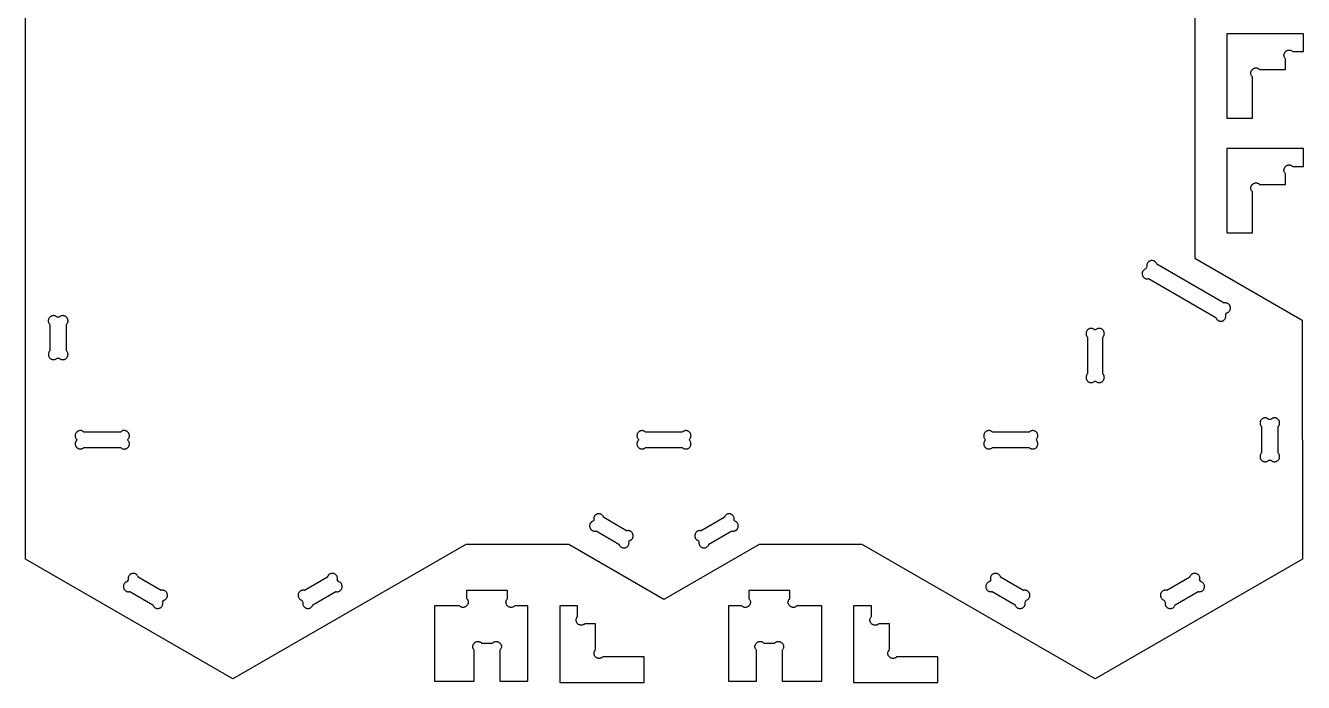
# Model space of a CAD drawing. Extents: x 105 to 1294, y 104 to 1295.
# Drawn here: x 105.1 to 355.1, y 103.7 to 232.3 of the extents above; entities that cross this region are included whole.
import ezdxf

# ---------------------------------------------------------------- set-up
doc = ezdxf.new("R2010")
doc.units = 0
doc.layers.add('LAYER_1', color=62, linetype='CONTINUOUS')

msp = doc.modelspace()

# ---------------------------------------------------------------- linework, layer by layer
at = {"layer": 'LAYER_1'}
for points in [[(354.91, 411.76), (333.88, 399.61), (333.88, 186.79), (354.91, 174.64), (354.93, 127.83), (314.37, 104.41), (268.82, 130.7), (248.64, 130.7), (230.02, 119.95), (211.41, 130.7), (191.23, 130.7), (145.68, 104.41), (105.13, 127.83), (105.13, 458.57), (145.68, 481.98), (191.23, 455.7), (211.41, 455.7), (230.02, 466.45), (248.64, 455.7), (268.82, 455.7), (314.37, 481.98), (354.93, 458.57)], [(353.04, 227.22), (355.13, 227.22), (355.13, 230.72), (340.13, 230.72), (340.13, 214.22), (345.13, 214.22), (345.13, 222.3), (345.05, 222.39), (344.98, 222.48), (344.92, 222.58), (344.88, 222.67), (344.85, 222.77), (344.83, 222.86), (344.82, 222.96), (344.82, 223.05), (344.83, 223.15), (344.85, 223.24), (344.87, 223.33), (344.91, 223.41), (344.95, 223.5), (345.01, 223.57), (345.06, 223.65), (345.13, 223.72), (345.2, 223.78), (345.27, 223.84), (345.35, 223.89), (345.43, 223.93), (345.52, 223.97), (345.6, 224), (345.7, 224.02), (345.79, 224.03), (345.88, 224.03), (345.98, 224.02), (346.07, 224), (346.17, 223.97), (346.26, 223.92), (346.36, 223.87), (346.45, 223.8), (346.54, 223.72), (351.63, 223.72), (351.63, 225.8), (351.55, 225.89), (351.48, 225.98), (351.42, 226.08), (351.38, 226.17), (351.35, 226.27), (351.33, 226.36), (351.32, 226.46), (351.32, 226.55), (351.33, 226.65), (351.35, 226.74), (351.38, 226.83), (351.41, 226.91), (351.46, 227), (351.51, 227.07), (351.56, 227.15), (351.63, 227.22), (351.7, 227.28), (351.77, 227.34), (351.85, 227.39), (351.93, 227.43), (352.02, 227.47), (352.11, 227.5), (352.2, 227.52), (352.29, 227.53), (352.39, 227.53), (352.48, 227.52), (352.58, 227.5), (352.67, 227.47), (352.77, 227.42), (352.86, 227.37), (352.95, 227.3)], [(353.04, 204.72), (355.13, 204.72), (355.13, 208.22), (340.13, 208.22), (340.13, 191.72), (345.13, 191.72), (345.13, 199.8), (345.05, 199.89), (344.98, 199.98), (344.92, 200.08), (344.88, 200.17), (344.85, 200.27), (344.83, 200.36), (344.82, 200.46), (344.82, 200.55), (344.83, 200.65), (344.85, 200.74), (344.87, 200.83), (344.91, 200.91), (344.95, 201), (345.01, 201.07), (345.06, 201.15), (345.13, 201.22), (345.2, 201.28), (345.27, 201.34), (345.35, 201.39), (345.43, 201.43), (345.52, 201.47), (345.6, 201.5), (345.7, 201.52), (345.79, 201.53), (345.88, 201.53), (345.98, 201.52), (346.07, 201.5), (346.17, 201.47), (346.26, 201.42), (346.36, 201.37), (346.45, 201.3), (346.54, 201.22), (351.63, 201.22), (351.63, 203.3), (351.55, 203.39), (351.48, 203.48), (351.42, 203.58), (351.38, 203.67), (351.35, 203.77), (351.33, 203.86), (351.32, 203.96), (351.32, 204.05), (351.33, 204.15), (351.35, 204.24), (351.38, 204.33), (351.41, 204.41), (351.46, 204.5), (351.51, 204.57), (351.56, 204.65), (351.63, 204.72), (351.7, 204.78), (351.77, 204.84), (351.85, 204.89), (351.93, 204.93), (352.02, 204.97), (352.11, 205), (352.2, 205.02), (352.29, 205.03), (352.39, 205.03), (352.48, 205.02), (352.58, 205), (352.67, 204.97), (352.77, 204.92), (352.86, 204.87), (352.95, 204.8)], [(339.9, 175.7), (340.11, 176.06), (340.21, 176.09), (340.3, 176.13), (340.39, 176.18), (340.47, 176.24), (340.54, 176.3), (340.61, 176.37), (340.67, 176.44), (340.72, 176.52), (340.76, 176.61), (340.8, 176.7), (340.83, 176.79), (340.84, 176.89), (340.85, 176.98), (340.85, 177.08), (340.84, 177.18), (340.82, 177.28), (340.79, 177.38), (340.75, 177.47), (340.7, 177.56), (340.64, 177.64), (340.58, 177.71), (340.51, 177.78), (340.43, 177.84), (340.35, 177.89), (340.27, 177.93), (340.18, 177.97), (340.09, 178), (339.99, 178.02), (339.89, 178.02), (339.79, 178.02), (339.69, 178.01), (339.59, 177.99), (326.46, 185.58), (326.42, 185.67), (326.38, 185.76), (326.34, 185.85), (326.28, 185.93), (326.22, 186), (326.15, 186.07), (326.07, 186.13), (325.99, 186.18), (325.9, 186.23), (325.82, 186.26), (325.72, 186.29), (325.63, 186.31), (325.53, 186.32), (325.43, 186.32), (325.33, 186.3), (325.23, 186.28), (325.13, 186.25), (325.04, 186.21), (324.96, 186.16), (324.88, 186.11), (324.8, 186.04), (324.74, 185.97), (324.68, 185.9), (324.62, 185.82), (324.58, 185.73), (324.54, 185.64), (324.52, 185.55), (324.5, 185.45), (324.49, 185.36), (324.49, 185.26), (324.5, 185.16), (324.52, 185.06), (324.32, 184.7), (324.22, 184.67), (324.13, 184.63), (324.04, 184.58), (323.96, 184.52), (323.89, 184.46), (323.82, 184.39), (323.76, 184.31), (323.71, 184.23), (323.66, 184.15), (323.63, 184.06), (323.6, 183.96), (323.58, 183.87), (323.58, 183.77), (323.58, 183.67), (323.59, 183.57), (323.61, 183.47), (323.64, 183.37), (323.68, 183.28), (323.73, 183.2), (323.79, 183.12), (323.85, 183.04), (323.92, 182.98), (323.99, 182.92), (324.07, 182.87), (324.16, 182.82), (324.25, 182.79), (324.34, 182.76), (324.44, 182.74), (324.53, 182.73), (324.63, 182.73), (324.73, 182.74), (324.83, 182.77), (337.97, 175.18), (337.97, 175.18), (338, 175.08), (338.04, 174.99), (338.09, 174.9), (338.15, 174.82), (338.21, 174.75), (338.28, 174.68), (338.36, 174.62), (338.44, 174.57), (338.52, 174.53), (338.61, 174.49), (338.71, 174.47), (338.8, 174.45), (338.9, 174.44), (339, 174.44), (339.1, 174.45), (339.2, 174.47), (339.29, 174.5), (339.39, 174.54), (339.47, 174.59), (339.55, 174.65), (339.63, 174.71), (339.69, 174.78), (339.75, 174.86), (339.8, 174.94), (339.85, 175.02), (339.88, 175.11), (339.91, 175.21), (339.93, 175.3), (339.94, 175.4), (339.94, 175.5), (339.93, 175.6)], [(111.3, 167.22), (111.71, 167.22), (111.8, 167.14), (111.9, 167.07), (111.99, 167.02), (112.08, 166.97), (112.18, 166.94), (112.28, 166.92), (112.37, 166.91), (112.47, 166.91), (112.56, 166.92), (112.65, 166.94), (112.74, 166.97), (112.82, 167.01), (112.91, 167.05), (112.99, 167.1), (113.06, 167.16), (113.13, 167.22), (113.19, 167.29), (113.25, 167.37), (113.3, 167.44), (113.34, 167.53), (113.38, 167.61), (113.41, 167.7), (113.43, 167.79), (113.44, 167.89), (113.44, 167.98), (113.43, 168.08), (113.41, 168.17), (113.38, 168.27), (113.33, 168.36), (113.28, 168.46), (113.21, 168.55), (113.13, 168.64), (113.13, 173.81), (113.21, 173.9), (113.28, 173.99), (113.33, 174.08), (113.38, 174.18), (113.41, 174.27), (113.43, 174.37), (113.44, 174.47), (113.44, 174.56), (113.43, 174.65), (113.41, 174.74), (113.38, 174.83), (113.34, 174.92), (113.3, 175), (113.25, 175.08), (113.19, 175.15), (113.13, 175.22), (113.06, 175.29), (112.99, 175.34), (112.91, 175.39), (112.82, 175.44), (112.74, 175.47), (112.65, 175.5), (112.56, 175.52), (112.47, 175.53), (112.37, 175.53), (112.28, 175.52), (112.18, 175.5), (112.08, 175.47), (111.99, 175.43), (111.9, 175.37), (111.8, 175.3), (111.71, 175.22), (111.3, 175.22), (111.21, 175.3), (111.12, 175.37), (111.02, 175.43), (110.93, 175.47), (110.83, 175.5), (110.74, 175.52), (110.64, 175.53), (110.55, 175.53), (110.45, 175.52), (110.36, 175.5), (110.27, 175.47), (110.19, 175.44), (110.1, 175.39), (110.03, 175.34), (109.95, 175.29), (109.88, 175.22), (109.82, 175.15), (109.76, 175.08), (109.71, 175), (109.67, 174.92), (109.63, 174.83), (109.6, 174.74), (109.58, 174.65), (109.57, 174.56), (109.57, 174.47), (109.58, 174.37), (109.6, 174.27), (109.63, 174.18), (109.68, 174.08), (109.73, 173.99), (109.8, 173.9), (109.88, 173.81), (109.88, 168.64), (109.81, 168.56), (109.76, 168.48), (109.7, 168.4), (109.66, 168.31), (109.63, 168.21), (109.61, 168.12), (109.59, 168.03), (109.59, 167.93), (109.59, 167.83), (109.61, 167.74), (109.63, 167.65), (109.66, 167.55), (109.7, 167.46), (109.76, 167.38), (109.81, 167.3), (109.88, 167.22), (109.96, 167.15), (110.04, 167.09), (110.13, 167.04), (110.21, 167), (110.31, 166.97), (110.4, 166.95), (110.49, 166.93), (110.59, 166.93), (110.69, 166.93), (110.78, 166.95), (110.88, 166.97), (110.97, 167), (111.06, 167.04), (111.14, 167.09), (111.22, 167.15)], [(314.29, 162.72), (314.47, 162.72), (314.54, 162.66), (314.63, 162.6), (314.71, 162.55), (314.8, 162.51), (314.89, 162.47), (314.98, 162.45), (315.08, 162.44), (315.18, 162.43), (315.27, 162.44), (315.37, 162.45), (315.46, 162.47), (315.55, 162.51), (315.64, 162.55), (315.73, 162.6), (315.81, 162.66), (315.88, 162.72), (315.95, 162.8), (316.01, 162.88), (316.06, 162.97), (316.1, 163.06), (316.13, 163.15), (316.16, 163.24), (316.17, 163.34), (316.18, 163.43), (316.17, 163.53), (316.16, 163.62), (316.13, 163.72), (316.1, 163.81), (316.06, 163.9), (316.01, 163.98), (315.95, 164.06), (315.88, 164.14), (315.88, 171.31), (315.95, 171.39), (316.01, 171.47), (316.06, 171.55), (316.1, 171.64), (316.13, 171.73), (316.16, 171.83), (316.17, 171.92), (316.18, 172.02), (316.17, 172.11), (316.16, 172.21), (316.13, 172.3), (316.1, 172.39), (316.06, 172.48), (316.01, 172.57), (315.95, 172.65), (315.88, 172.72), (315.81, 172.79), (315.73, 172.85), (315.64, 172.9), (315.55, 172.94), (315.46, 172.98), (315.37, 173), (315.27, 173.01), (315.18, 173.02), (315.08, 173.01), (314.98, 173), (314.89, 172.98), (314.8, 172.94), (314.71, 172.9), (314.63, 172.85), (314.54, 172.79), (314.47, 172.72), (314.29, 172.72), (314.22, 172.79), (314.14, 172.85), (314.05, 172.9), (313.96, 172.94), (313.87, 172.98), (313.78, 173), (313.68, 173.01), (313.59, 173.02), (313.49, 173.01), (313.4, 173), (313.3, 172.98), (313.21, 172.94), (313.12, 172.9), (313.04, 172.85), (312.96, 172.79), (312.88, 172.72), (312.81, 172.65), (312.75, 172.57), (312.7, 172.48), (312.66, 172.39), (312.63, 172.3), (312.61, 172.21), (312.59, 172.11), (312.59, 172.02), (312.59, 171.92), (312.61, 171.83), (312.63, 171.73), (312.66, 171.64), (312.7, 171.55), (312.75, 171.47), (312.81, 171.39), (312.88, 171.31), (312.88, 164.14), (312.81, 164.06), (312.75, 163.98), (312.7, 163.9), (312.66, 163.81), (312.63, 163.72), (312.61, 163.62), (312.59, 163.53), (312.59, 163.43), (312.59, 163.34), (312.61, 163.24), (312.63, 163.15), (312.66, 163.06), (312.7, 162.97), (312.75, 162.88), (312.81, 162.8), (312.88, 162.72), (312.96, 162.66), (313.04, 162.6), (313.12, 162.55), (313.21, 162.51), (313.3, 162.47), (313.4, 162.45), (313.49, 162.44), (313.59, 162.43), (313.68, 162.44), (313.78, 162.45), (313.87, 162.47), (313.96, 162.51), (314.05, 162.55), (314.14, 162.6), (314.22, 162.66)], [(348.34, 147.22), (348.76, 147.22), (348.83, 147.15), (348.92, 147.09), (349, 147.04), (349.09, 147), (349.18, 146.97), (349.27, 146.95), (349.37, 146.93), (349.46, 146.93), (349.56, 146.93), (349.66, 146.95), (349.75, 146.97), (349.84, 147), (349.93, 147.04), (350.01, 147.09), (350.1, 147.15), (350.17, 147.22), (350.24, 147.3), (350.3, 147.38), (350.35, 147.46), (350.39, 147.55), (350.42, 147.65), (350.45, 147.74), (350.46, 147.83), (350.47, 147.93), (350.46, 148.03), (350.45, 148.12), (350.42, 148.21), (350.39, 148.31), (350.35, 148.39), (350.3, 148.48), (350.24, 148.56), (350.17, 148.64), (350.17, 153.81), (350.24, 153.88), (350.3, 153.97), (350.35, 154.05), (350.39, 154.14), (350.42, 154.23), (350.45, 154.32), (350.46, 154.42), (350.47, 154.52), (350.46, 154.61), (350.45, 154.71), (350.42, 154.8), (350.39, 154.89), (350.35, 154.98), (350.3, 155.07), (350.24, 155.15), (350.17, 155.22), (350.1, 155.29), (350.01, 155.35), (349.93, 155.4), (349.84, 155.44), (349.75, 155.47), (349.66, 155.5), (349.56, 155.51), (349.46, 155.52), (349.37, 155.51), (349.27, 155.5), (349.18, 155.47), (349.09, 155.44), (349, 155.4), (348.92, 155.35), (348.83, 155.29), (348.76, 155.22), (348.34, 155.22), (348.26, 155.29), (348.18, 155.35), (348.1, 155.4), (348.01, 155.44), (347.92, 155.47), (347.82, 155.5), (347.73, 155.51), (347.63, 155.52), (347.54, 155.51), (347.44, 155.5), (347.35, 155.47), (347.26, 155.44), (347.17, 155.4), (347.08, 155.35), (347, 155.29), (346.93, 155.22), (346.86, 155.15), (346.8, 155.07), (346.75, 154.98), (346.71, 154.89), (346.67, 154.8), (346.65, 154.71), (346.64, 154.61), (346.63, 154.52), (346.64, 154.42), (346.65, 154.32), (346.67, 154.23), (346.71, 154.14), (346.75, 154.05), (346.8, 153.97), (346.86, 153.88), (346.93, 153.81), (346.93, 148.64), (346.86, 148.56), (346.8, 148.48), (346.75, 148.39), (346.71, 148.31), (346.67, 148.21), (346.65, 148.12), (346.64, 148.03), (346.63, 147.93), (346.64, 147.83), (346.65, 147.74), (346.67, 147.65), (346.71, 147.55), (346.75, 147.46), (346.8, 147.38), (346.86, 147.3), (346.93, 147.22), (347, 147.15), (347.08, 147.09), (347.17, 147.04), (347.26, 147), (347.35, 146.97), (347.44, 146.95), (347.54, 146.93), (347.63, 146.93), (347.73, 146.93), (347.82, 146.95), (347.92, 146.97), (348.01, 147), (348.1, 147.04), (348.18, 147.09), (348.26, 147.15)], [(116.54, 149.72), (123.71, 149.72), (123.8, 149.64), (123.89, 149.58), (123.99, 149.52), (124.08, 149.48), (124.18, 149.44), (124.27, 149.42), (124.37, 149.42), (124.46, 149.42), (124.56, 149.43), (124.65, 149.45), (124.74, 149.47), (124.82, 149.51), (124.91, 149.55), (124.98, 149.6), (125.06, 149.66), (125.13, 149.73), (125.19, 149.79), (125.25, 149.87), (125.3, 149.95), (125.34, 150.03), (125.38, 150.11), (125.41, 150.2), (125.43, 150.29), (125.44, 150.39), (125.44, 150.48), (125.43, 150.58), (125.41, 150.67), (125.38, 150.77), (125.33, 150.86), (125.28, 150.96), (125.21, 151.05), (125.13, 151.14), (125.13, 151.31), (125.21, 151.4), (125.28, 151.49), (125.33, 151.59), (125.38, 151.68), (125.41, 151.78), (125.43, 151.87), (125.44, 151.97), (125.44, 152.06), (125.43, 152.16), (125.41, 152.25), (125.38, 152.34), (125.34, 152.42), (125.3, 152.5), (125.25, 152.58), (125.19, 152.66), (125.13, 152.73), (125.06, 152.79), (124.98, 152.85), (124.91, 152.9), (124.82, 152.94), (124.74, 152.98), (124.65, 153), (124.56, 153.02), (124.46, 153.03), (124.37, 153.03), (124.27, 153.03), (124.18, 153.01), (124.08, 152.97), (123.99, 152.93), (123.89, 152.87), (123.8, 152.81), (123.71, 152.72), (116.54, 152.72), (116.45, 152.81), (116.36, 152.87), (116.26, 152.93), (116.17, 152.97), (116.07, 153.01), (115.98, 153.03), (115.88, 153.03), (115.79, 153.03), (115.7, 153.02), (115.6, 153), (115.52, 152.98), (115.43, 152.94), (115.35, 152.9), (115.27, 152.85), (115.19, 152.79), (115.13, 152.73), (115.06, 152.66), (115, 152.58), (114.95, 152.5), (114.91, 152.42), (114.87, 152.34), (114.85, 152.25), (114.83, 152.16), (114.82, 152.06), (114.82, 151.97), (114.83, 151.87), (114.85, 151.78), (114.88, 151.68), (114.92, 151.59), (114.98, 151.49), (115.04, 151.4), (115.13, 151.31), (115.13, 151.14), (115.06, 151.06), (115, 150.98), (114.95, 150.9), (114.91, 150.81), (114.87, 150.72), (114.85, 150.62), (114.84, 150.53), (114.83, 150.43), (114.84, 150.34), (114.85, 150.24), (114.87, 150.15), (114.91, 150.06), (114.95, 149.97), (115, 149.88), (115.06, 149.8), (115.13, 149.72), (115.2, 149.66), (115.28, 149.6), (115.37, 149.55), (115.46, 149.51), (115.55, 149.47), (115.64, 149.45), (115.74, 149.44), (115.83, 149.43), (115.93, 149.44), (116.02, 149.45), (116.12, 149.47), (116.21, 149.51), (116.3, 149.55), (116.38, 149.6), (116.46, 149.66)], [(226.44, 149.72), (233.61, 149.72), (233.68, 149.66), (233.77, 149.6), (233.85, 149.55), (233.94, 149.51), (234.03, 149.47), (234.12, 149.45), (234.22, 149.44), (234.32, 149.43), (234.41, 149.44), (234.51, 149.45), (234.6, 149.47), (234.69, 149.51), (234.78, 149.55), (234.87, 149.6), (234.95, 149.66), (235.02, 149.72), (235.09, 149.8), (235.15, 149.88), (235.2, 149.97), (235.24, 150.06), (235.27, 150.15), (235.3, 150.24), (235.31, 150.34), (235.32, 150.43), (235.31, 150.53), (235.3, 150.62), (235.27, 150.72), (235.24, 150.81), (235.2, 150.9), (235.15, 150.98), (235.09, 151.06), (235.02, 151.14), (235.02, 151.31), (235.09, 151.39), (235.15, 151.47), (235.2, 151.55), (235.24, 151.64), (235.27, 151.73), (235.3, 151.83), (235.31, 151.92), (235.32, 152.02), (235.31, 152.11), (235.3, 152.21), (235.27, 152.3), (235.24, 152.39), (235.2, 152.48), (235.15, 152.57), (235.09, 152.65), (235.02, 152.72), (234.95, 152.79), (234.87, 152.85), (234.78, 152.9), (234.69, 152.94), (234.6, 152.98), (234.51, 153), (234.41, 153.01), (234.32, 153.02), (234.22, 153.01), (234.12, 153), (234.03, 152.98), (233.94, 152.94), (233.85, 152.9), (233.77, 152.85), (233.68, 152.79), (233.61, 152.72), (226.44, 152.72), (226.36, 152.79), (226.28, 152.85), (226.19, 152.9), (226.11, 152.94), (226.01, 152.98), (225.92, 153), (225.83, 153.01), (225.73, 153.02), (225.63, 153.01), (225.54, 153), (225.44, 152.98), (225.35, 152.94), (225.26, 152.9), (225.18, 152.85), (225.1, 152.79), (225.02, 152.72), (224.95, 152.65), (224.89, 152.57), (224.84, 152.48), (224.8, 152.39), (224.77, 152.3), (224.75, 152.21), (224.73, 152.11), (224.73, 152.02), (224.73, 151.92), (224.75, 151.83), (224.77, 151.73), (224.8, 151.64), (224.84, 151.55), (224.89, 151.47), (224.95, 151.39), (225.02, 151.31), (225.02, 151.14), (224.95, 151.06), (224.89, 150.98), (224.84, 150.9), (224.8, 150.81), (224.77, 150.72), (224.75, 150.62), (224.73, 150.53), (224.73, 150.43), (224.73, 150.34), (224.75, 150.24), (224.77, 150.15), (224.8, 150.06), (224.84, 149.97), (224.89, 149.88), (224.95, 149.8), (225.02, 149.72), (225.1, 149.66), (225.18, 149.6), (225.26, 149.55), (225.35, 149.51), (225.44, 149.47), (225.54, 149.45), (225.63, 149.44), (225.73, 149.43), (225.83, 149.44), (225.92, 149.45), (226.01, 149.47), (226.11, 149.51), (226.19, 149.55), (226.28, 149.6), (226.36, 149.66)], [(294.3, 149.72), (301.47, 149.72), (301.54, 149.66), (301.63, 149.6), (301.71, 149.55), (301.8, 149.51), (301.89, 149.47), (301.98, 149.45), (302.08, 149.44), (302.18, 149.43), (302.27, 149.44), (302.37, 149.45), (302.46, 149.47), (302.55, 149.51), (302.64, 149.55), (302.73, 149.6), (302.81, 149.66), (302.88, 149.72), (302.95, 149.8), (303.01, 149.88), (303.06, 149.97), (303.1, 150.06), (303.13, 150.15), (303.16, 150.24), (303.17, 150.34), (303.18, 150.43), (303.17, 150.53), (303.16, 150.62), (303.13, 150.72), (303.1, 150.81), (303.06, 150.9), (303.01, 150.98), (302.95, 151.06), (302.88, 151.14), (302.88, 151.31), (302.95, 151.39), (303.01, 151.47), (303.06, 151.55), (303.1, 151.64), (303.13, 151.73), (303.16, 151.83), (303.17, 151.92), (303.18, 152.02), (303.17, 152.11), (303.16, 152.21), (303.13, 152.3), (303.1, 152.39), (303.06, 152.48), (303.01, 152.57), (302.95, 152.65), (302.88, 152.72), (302.81, 152.79), (302.73, 152.85), (302.64, 152.9), (302.55, 152.94), (302.46, 152.98), (302.37, 153), (302.27, 153.01), (302.18, 153.02), (302.08, 153.01), (301.98, 153), (301.89, 152.98), (301.8, 152.94), (301.71, 152.9), (301.63, 152.85), (301.54, 152.79), (301.47, 152.72), (294.3, 152.72), (294.21, 152.81), (294.11, 152.87), (294.02, 152.93), (293.93, 152.97), (293.83, 153.01), (293.73, 153.03), (293.64, 153.03), (293.54, 153.03), (293.45, 153.02), (293.36, 153), (293.27, 152.98), (293.19, 152.94), (293.1, 152.9), (293.02, 152.85), (292.95, 152.79), (292.88, 152.73), (292.82, 152.66), (292.76, 152.58), (292.71, 152.5), (292.67, 152.42), (292.63, 152.34), (292.6, 152.25), (292.58, 152.16), (292.57, 152.06), (292.57, 151.97), (292.58, 151.87), (292.6, 151.78), (292.63, 151.68), (292.68, 151.59), (292.73, 151.49), (292.8, 151.4), (292.88, 151.31), (292.88, 151.14), (292.81, 151.06), (292.75, 150.98), (292.7, 150.9), (292.66, 150.81), (292.63, 150.72), (292.61, 150.62), (292.59, 150.53), (292.59, 150.43), (292.59, 150.34), (292.61, 150.24), (292.63, 150.15), (292.66, 150.06), (292.7, 149.97), (292.75, 149.88), (292.81, 149.8), (292.88, 149.72), (292.96, 149.66), (293.04, 149.6), (293.12, 149.55), (293.21, 149.51), (293.3, 149.47), (293.4, 149.45), (293.49, 149.44), (293.59, 149.43), (293.68, 149.44), (293.78, 149.45), (293.87, 149.47), (293.96, 149.51), (294.05, 149.55), (294.14, 149.6), (294.22, 149.66)], [(216.74, 133.39), (221.22, 130.81), (221.25, 130.71), (221.29, 130.62), (221.34, 130.53), (221.4, 130.45), (221.46, 130.38), (221.53, 130.31), (221.61, 130.25), (221.69, 130.2), (221.77, 130.15), (221.86, 130.12), (221.95, 130.09), (222.05, 130.07), (222.15, 130.06), (222.25, 130.07), (222.35, 130.08), (222.45, 130.1), (222.54, 130.13), (222.64, 130.17), (222.72, 130.22), (222.8, 130.27), (222.88, 130.34), (222.94, 130.41), (223, 130.48), (223.05, 130.56), (223.1, 130.65), (223.13, 130.74), (223.16, 130.83), (223.18, 130.93), (223.19, 131.02), (223.19, 131.12), (223.17, 131.22), (223.15, 131.32), (223.24, 131.47), (223.35, 131.51), (223.46, 131.55), (223.55, 131.61), (223.64, 131.67), (223.71, 131.73), (223.78, 131.81), (223.84, 131.89), (223.88, 131.97), (223.92, 132.05), (223.95, 132.14), (223.97, 132.23), (223.98, 132.33), (223.98, 132.42), (223.98, 132.51), (223.97, 132.6), (223.95, 132.7), (223.92, 132.79), (223.88, 132.87), (223.84, 132.96), (223.79, 133.03), (223.73, 133.11), (223.67, 133.18), (223.6, 133.24), (223.53, 133.3), (223.44, 133.34), (223.36, 133.38), (223.26, 133.41), (223.17, 133.43), (223.06, 133.44), (222.95, 133.44), (222.84, 133.43), (222.72, 133.4), (218.24, 135.99), (218.21, 136.09), (218.17, 136.18), (218.12, 136.26), (218.07, 136.34), (218, 136.42), (217.93, 136.48), (217.86, 136.54), (217.78, 136.6), (217.69, 136.64), (217.6, 136.68), (217.51, 136.7), (217.41, 136.72), (217.32, 136.73), (217.22, 136.73), (217.12, 136.72), (217.02, 136.7), (216.92, 136.66), (216.83, 136.62), (216.74, 136.58), (216.66, 136.52), (216.59, 136.46), (216.52, 136.39), (216.46, 136.31), (216.41, 136.23), (216.37, 136.14), (216.33, 136.06), (216.3, 135.96), (216.29, 135.87), (216.28, 135.77), (216.28, 135.67), (216.29, 135.57), (216.31, 135.47), (216.22, 135.32), (216.11, 135.29), (216, 135.24), (215.91, 135.19), (215.82, 135.13), (215.75, 135.06), (215.68, 134.99), (215.63, 134.91), (215.58, 134.83), (215.54, 134.74), (215.51, 134.65), (215.49, 134.56), (215.48, 134.47), (215.48, 134.38), (215.48, 134.28), (215.5, 134.19), (215.52, 134.1), (215.55, 134.01), (215.58, 133.92), (215.62, 133.84), (215.67, 133.76), (215.73, 133.68), (215.79, 133.62), (215.86, 133.55), (215.94, 133.5), (216.02, 133.45), (216.11, 133.41), (216.2, 133.38), (216.3, 133.36), (216.4, 133.35), (216.51, 133.35), (216.62, 133.36)], [(236.89, 131.32), (236.87, 131.22), (236.86, 131.12), (236.86, 131.02), (236.87, 130.93), (236.89, 130.83), (236.91, 130.74), (236.95, 130.65), (236.99, 130.56), (237.05, 130.48), (237.11, 130.41), (237.17, 130.34), (237.25, 130.27), (237.33, 130.22), (237.41, 130.17), (237.5, 130.13), (237.6, 130.1), (237.7, 130.08), (237.8, 130.07), (237.9, 130.06), (238, 130.07), (238.09, 130.09), (238.19, 130.12), (238.28, 130.15), (238.36, 130.2), (238.44, 130.25), (238.52, 130.31), (238.59, 130.38), (238.65, 130.45), (238.71, 130.53), (238.75, 130.62), (238.79, 130.71), (238.83, 130.81), (243.31, 133.39), (243.42, 133.36), (243.54, 133.35), (243.65, 133.35), (243.75, 133.36), (243.85, 133.38), (243.94, 133.41), (244.03, 133.45), (244.11, 133.5), (244.19, 133.55), (244.26, 133.62), (244.32, 133.68), (244.37, 133.76), (244.42, 133.84), (244.47, 133.92), (244.5, 134.01), (244.53, 134.1), (244.55, 134.19), (244.56, 134.28), (244.57, 134.38), (244.56, 134.47), (244.55, 134.56), (244.53, 134.65), (244.5, 134.74), (244.47, 134.83), (244.42, 134.91), (244.36, 134.99), (244.3, 135.06), (244.22, 135.13), (244.14, 135.19), (244.04, 135.24), (243.94, 135.29), (243.82, 135.32), (243.74, 135.47), (243.76, 135.57), (243.77, 135.67), (243.77, 135.77), (243.76, 135.87), (243.74, 135.96), (243.72, 136.06), (243.68, 136.14), (243.64, 136.23), (243.59, 136.31), (243.53, 136.39), (243.46, 136.46), (243.39, 136.52), (243.31, 136.58), (243.22, 136.62), (243.13, 136.66), (243.03, 136.7), (242.93, 136.72), (242.83, 136.73), (242.73, 136.73), (242.63, 136.72), (242.54, 136.7), (242.45, 136.68), (242.36, 136.64), (242.27, 136.6), (242.19, 136.54), (242.12, 136.48), (242.05, 136.42), (241.98, 136.34), (241.93, 136.26), (241.88, 136.18), (241.84, 136.09), (241.81, 135.99), (237.33, 133.4), (237.21, 133.43), (237.09, 133.44), (236.99, 133.44), (236.88, 133.43), (236.78, 133.41), (236.69, 133.38), (236.6, 133.34), (236.52, 133.3), (236.45, 133.24), (236.38, 133.18), (236.31, 133.11), (236.26, 133.03), (236.21, 132.96), (236.17, 132.87), (236.13, 132.79), (236.1, 132.7), (236.08, 132.6), (236.07, 132.51), (236.06, 132.42), (236.07, 132.33), (236.08, 132.23), (236.1, 132.14), (236.13, 132.05), (236.17, 131.97), (236.21, 131.89), (236.27, 131.81), (236.33, 131.73), (236.41, 131.67), (236.49, 131.61), (236.59, 131.55), (236.69, 131.51), (236.81, 131.47)], [(125.54, 121.52), (130.02, 118.94), (130.05, 118.84), (130.09, 118.75), (130.14, 118.66), (130.19, 118.58), (130.26, 118.51), (130.33, 118.44), (130.4, 118.38), (130.48, 118.33), (130.57, 118.28), (130.66, 118.25), (130.75, 118.22), (130.84, 118.2), (130.94, 118.19), (131.04, 118.2), (131.14, 118.21), (131.24, 118.23), (131.34, 118.26), (131.43, 118.3), (131.52, 118.35), (131.6, 118.4), (131.67, 118.47), (131.74, 118.54), (131.8, 118.61), (131.85, 118.69), (131.89, 118.78), (131.93, 118.87), (131.95, 118.96), (131.97, 119.06), (131.98, 119.15), (131.98, 119.25), (131.97, 119.35), (131.95, 119.45), (132.16, 119.81), (132.25, 119.85), (132.35, 119.89), (132.43, 119.93), (132.51, 119.99), (132.59, 120.05), (132.65, 120.12), (132.71, 120.2), (132.76, 120.28), (132.81, 120.37), (132.84, 120.45), (132.87, 120.55), (132.89, 120.64), (132.9, 120.74), (132.9, 120.84), (132.88, 120.94), (132.86, 121.04), (132.83, 121.14), (132.79, 121.23), (132.74, 121.31), (132.69, 121.39), (132.62, 121.47), (132.55, 121.53), (132.48, 121.59), (132.4, 121.65), (132.31, 121.69), (132.22, 121.73), (132.13, 121.75), (132.03, 121.77), (131.94, 121.78), (131.84, 121.78), (131.74, 121.77), (131.64, 121.75), (127.16, 124.33), (127.13, 124.43), (127.09, 124.52), (127.04, 124.61), (126.98, 124.69), (126.92, 124.76), (126.85, 124.83), (126.77, 124.89), (126.69, 124.94), (126.61, 124.98), (126.52, 125.02), (126.43, 125.05), (126.33, 125.06), (126.23, 125.07), (126.13, 125.07), (126.03, 125.06), (125.93, 125.04), (125.84, 125.01), (125.74, 124.97), (125.66, 124.92), (125.58, 124.86), (125.51, 124.8), (125.44, 124.73), (125.38, 124.65), (125.33, 124.57), (125.28, 124.49), (125.25, 124.4), (125.22, 124.3), (125.2, 124.21), (125.19, 124.11), (125.2, 124.01), (125.21, 123.91), (125.23, 123.81), (125.02, 123.45), (124.91, 123.42), (124.8, 123.37), (124.71, 123.32), (124.62, 123.26), (124.55, 123.19), (124.48, 123.12), (124.42, 123.04), (124.38, 122.96), (124.34, 122.87), (124.31, 122.78), (124.29, 122.69), (124.28, 122.6), (124.28, 122.51), (124.28, 122.41), (124.29, 122.32), (124.32, 122.23), (124.34, 122.14), (124.38, 122.05), (124.42, 121.97), (124.47, 121.89), (124.53, 121.82), (124.59, 121.75), (124.66, 121.69), (124.73, 121.63), (124.82, 121.58), (124.9, 121.54), (125, 121.51), (125.09, 121.49), (125.2, 121.48), (125.31, 121.48), (125.42, 121.5)], [(159.4, 119.45), (159.38, 119.35), (159.36, 119.25), (159.36, 119.15), (159.37, 119.06), (159.39, 118.96), (159.42, 118.87), (159.45, 118.78), (159.5, 118.69), (159.55, 118.61), (159.61, 118.54), (159.67, 118.47), (159.75, 118.41), (159.83, 118.35), (159.91, 118.3), (160.01, 118.26), (160.1, 118.23), (160.2, 118.21), (160.3, 118.2), (160.4, 118.2), (160.5, 118.2), (160.6, 118.22), (160.69, 118.25), (160.78, 118.28), (160.86, 118.33), (160.94, 118.38), (161.02, 118.44), (161.09, 118.51), (161.15, 118.58), (161.21, 118.66), (161.26, 118.75), (161.3, 118.84), (161.33, 118.94), (165.81, 121.52), (165.92, 121.5), (166.04, 121.48), (166.15, 121.48), (166.25, 121.49), (166.35, 121.51), (166.44, 121.54), (166.53, 121.58), (166.61, 121.63), (166.69, 121.69), (166.75, 121.75), (166.82, 121.82), (166.87, 121.89), (166.92, 121.97), (166.97, 122.05), (167, 122.14), (167.03, 122.23), (167.05, 122.32), (167.06, 122.41), (167.07, 122.51), (167.06, 122.6), (167.05, 122.69), (167.03, 122.78), (167, 122.87), (166.97, 122.96), (166.92, 123.04), (166.86, 123.12), (166.8, 123.19), (166.72, 123.26), (166.64, 123.32), (166.54, 123.37), (166.44, 123.42), (166.32, 123.45), (166.12, 123.81), (166.14, 123.91), (166.15, 124.01), (166.15, 124.11), (166.14, 124.21), (166.12, 124.31), (166.1, 124.4), (166.06, 124.49), (166.02, 124.57), (165.97, 124.65), (165.91, 124.73), (165.84, 124.8), (165.77, 124.86), (165.69, 124.92), (165.6, 124.97), (165.51, 125.01), (165.41, 125.04), (165.31, 125.06), (165.21, 125.07), (165.11, 125.07), (165.01, 125.06), (164.92, 125.05), (164.83, 125.02), (164.74, 124.98), (164.65, 124.94), (164.57, 124.89), (164.49, 124.83), (164.42, 124.76), (164.36, 124.69), (164.31, 124.61), (164.26, 124.52), (164.22, 124.43), (164.18, 124.33), (159.71, 121.75), (159.61, 121.77), (159.51, 121.78), (159.41, 121.78), (159.31, 121.77), (159.21, 121.75), (159.12, 121.73), (159.03, 121.69), (158.95, 121.65), (158.87, 121.59), (158.79, 121.53), (158.72, 121.47), (158.66, 121.39), (158.6, 121.31), (158.55, 121.23), (158.51, 121.14), (158.48, 121.04), (158.46, 120.94), (158.45, 120.84), (158.45, 120.74), (158.46, 120.64), (158.47, 120.55), (158.5, 120.45), (158.54, 120.37), (158.58, 120.28), (158.63, 120.2), (158.69, 120.12), (158.76, 120.05), (158.83, 119.99), (158.91, 119.93), (159, 119.89), (159.09, 119.85), (159.19, 119.81)], [(294.25, 121.52), (298.73, 118.94), (298.76, 118.82), (298.81, 118.71), (298.86, 118.62), (298.92, 118.54), (298.99, 118.46), (299.06, 118.39), (299.14, 118.34), (299.22, 118.29), (299.31, 118.25), (299.4, 118.23), (299.49, 118.21), (299.58, 118.19), (299.67, 118.19), (299.77, 118.2), (299.86, 118.21), (299.95, 118.23), (300.04, 118.26), (300.13, 118.29), (300.21, 118.33), (300.29, 118.38), (300.36, 118.44), (300.43, 118.5), (300.5, 118.57), (300.55, 118.65), (300.6, 118.73), (300.64, 118.82), (300.67, 118.91), (300.69, 119.01), (300.7, 119.11), (300.7, 119.22), (300.68, 119.33), (300.66, 119.45), (300.87, 119.81), (300.96, 119.85), (301.06, 119.89), (301.14, 119.93), (301.22, 119.99), (301.3, 120.05), (301.36, 120.12), (301.42, 120.2), (301.47, 120.28), (301.52, 120.37), (301.55, 120.45), (301.58, 120.55), (301.6, 120.64), (301.61, 120.74), (301.61, 120.84), (301.6, 120.94), (301.57, 121.04), (301.54, 121.14), (301.5, 121.23), (301.45, 121.31), (301.4, 121.39), (301.33, 121.47), (301.26, 121.53), (301.19, 121.59), (301.11, 121.65), (301.02, 121.69), (300.93, 121.73), (300.84, 121.75), (300.75, 121.77), (300.65, 121.78), (300.55, 121.78), (300.45, 121.77), (300.35, 121.75), (295.87, 124.33), (295.83, 124.45), (295.79, 124.55), (295.73, 124.65), (295.67, 124.73), (295.61, 124.81), (295.53, 124.87), (295.46, 124.93), (295.37, 124.98), (295.29, 125.01), (295.2, 125.04), (295.11, 125.06), (295.02, 125.07), (294.92, 125.08), (294.83, 125.07), (294.74, 125.06), (294.65, 125.04), (294.56, 125.01), (294.47, 124.98), (294.39, 124.93), (294.31, 124.88), (294.23, 124.83), (294.16, 124.76), (294.1, 124.7), (294.05, 124.62), (294, 124.54), (293.96, 124.45), (293.93, 124.36), (293.91, 124.26), (293.9, 124.16), (293.9, 124.05), (293.91, 123.93), (293.94, 123.81), (293.73, 123.45), (293.63, 123.42), (293.54, 123.38), (293.45, 123.33), (293.37, 123.28), (293.3, 123.21), (293.23, 123.14), (293.17, 123.07), (293.12, 122.99), (293.08, 122.9), (293.04, 122.81), (293.02, 122.72), (293, 122.62), (292.99, 122.53), (292.99, 122.43), (293, 122.33), (293.02, 122.23), (293.05, 122.13), (293.09, 122.04), (293.14, 121.95), (293.2, 121.87), (293.26, 121.8), (293.33, 121.73), (293.41, 121.67), (293.49, 121.62), (293.57, 121.58), (293.66, 121.54), (293.76, 121.51), (293.85, 121.5), (293.95, 121.49), (294.05, 121.49), (294.15, 121.5)], [(328.1, 119.45), (328.08, 119.33), (328.07, 119.22), (328.06, 119.11), (328.07, 119.01), (328.09, 118.91), (328.12, 118.82), (328.16, 118.73), (328.21, 118.65), (328.27, 118.57), (328.33, 118.5), (328.4, 118.44), (328.47, 118.38), (328.55, 118.33), (328.64, 118.29), (328.72, 118.26), (328.81, 118.23), (328.9, 118.21), (329, 118.2), (329.09, 118.19), (329.18, 118.19), (329.27, 118.21), (329.37, 118.23), (329.45, 118.25), (329.54, 118.29), (329.62, 118.34), (329.7, 118.39), (329.77, 118.46), (329.84, 118.54), (329.9, 118.62), (329.95, 118.71), (330, 118.82), (330.04, 118.94), (334.52, 121.52), (334.62, 121.5), (334.72, 121.49), (334.81, 121.49), (334.91, 121.5), (335.01, 121.51), (335.1, 121.54), (335.19, 121.58), (335.27, 121.62), (335.35, 121.67), (335.43, 121.73), (335.5, 121.8), (335.56, 121.87), (335.62, 121.95), (335.67, 122.04), (335.71, 122.13), (335.74, 122.23), (335.76, 122.33), (335.77, 122.43), (335.77, 122.53), (335.76, 122.62), (335.75, 122.72), (335.72, 122.81), (335.68, 122.9), (335.64, 122.99), (335.59, 123.07), (335.53, 123.14), (335.46, 123.21), (335.39, 123.28), (335.31, 123.33), (335.22, 123.38), (335.13, 123.42), (335.03, 123.45), (334.82, 123.81), (334.85, 123.93), (334.86, 124.05), (334.86, 124.16), (334.85, 124.26), (334.83, 124.36), (334.8, 124.45), (334.76, 124.54), (334.72, 124.62), (334.66, 124.69), (334.6, 124.76), (334.53, 124.83), (334.46, 124.88), (334.38, 124.93), (334.29, 124.98), (334.21, 125.01), (334.12, 125.04), (334.03, 125.06), (333.93, 125.07), (333.84, 125.08), (333.75, 125.07), (333.65, 125.06), (333.56, 125.04), (333.47, 125.01), (333.39, 124.98), (333.31, 124.93), (333.23, 124.87), (333.16, 124.81), (333.09, 124.73), (333.03, 124.65), (332.98, 124.55), (332.93, 124.45), (332.89, 124.33), (328.41, 121.75), (328.31, 121.77), (328.21, 121.78), (328.11, 121.78), (328.02, 121.77), (327.92, 121.75), (327.83, 121.73), (327.74, 121.69), (327.65, 121.65), (327.57, 121.59), (327.5, 121.53), (327.43, 121.47), (327.37, 121.39), (327.31, 121.31), (327.26, 121.23), (327.22, 121.14), (327.19, 121.04), (327.17, 120.94), (327.16, 120.84), (327.15, 120.74), (327.16, 120.64), (327.18, 120.55), (327.21, 120.45), (327.24, 120.37), (327.29, 120.28), (327.34, 120.2), (327.4, 120.12), (327.47, 120.05), (327.54, 119.99), (327.62, 119.93), (327.71, 119.89), (327.8, 119.85), (327.9, 119.81)], [(192.92, 103.94), (192.92, 110.03), (192.84, 110.12), (192.77, 110.21), (192.72, 110.3), (192.67, 110.4), (192.64, 110.5), (192.62, 110.59), (192.61, 110.69), (192.61, 110.78), (192.62, 110.87), (192.64, 110.97), (192.67, 111.05), (192.71, 111.14), (192.75, 111.22), (192.8, 111.3), (192.86, 111.37), (192.92, 111.44), (192.99, 111.51), (193.06, 111.56), (193.14, 111.62), (193.22, 111.66), (193.31, 111.7), (193.4, 111.72), (193.49, 111.74), (193.58, 111.75), (193.68, 111.75), (193.77, 111.74), (193.87, 111.72), (193.96, 111.69), (194.06, 111.65), (194.15, 111.59), (194.25, 111.53), (194.34, 111.44), (196.51, 111.44), (196.6, 111.53), (196.69, 111.59), (196.78, 111.65), (196.88, 111.69), (196.97, 111.72), (197.07, 111.74), (197.16, 111.75), (197.26, 111.75), (197.35, 111.74), (197.44, 111.72), (197.53, 111.7), (197.62, 111.66), (197.7, 111.62), (197.78, 111.56), (197.85, 111.51), (197.92, 111.44), (197.98, 111.37), (198.04, 111.3), (198.09, 111.22), (198.14, 111.14), (198.17, 111.05), (198.2, 110.97), (198.22, 110.87), (198.23, 110.78), (198.23, 110.69), (198.22, 110.59), (198.2, 110.5), (198.17, 110.4), (198.13, 110.3), (198.07, 110.21), (198, 110.12), (197.92, 110.03), (197.92, 103.94), (203.42, 103.94), (203.42, 118.72), (200.83, 118.72), (200.75, 118.63), (200.65, 118.57), (200.56, 118.51), (200.46, 118.47), (200.37, 118.44), (200.27, 118.42), (200.18, 118.41), (200.08, 118.41), (199.99, 118.42), (199.9, 118.44), (199.81, 118.46), (199.72, 118.5), (199.64, 118.54), (199.56, 118.6), (199.49, 118.65), (199.42, 118.72), (199.36, 118.79), (199.3, 118.86), (199.25, 118.94), (199.21, 119.02), (199.17, 119.11), (199.14, 119.2), (199.12, 119.29), (199.11, 119.38), (199.11, 119.47), (199.12, 119.57), (199.14, 119.67), (199.17, 119.76), (199.22, 119.86), (199.27, 119.95), (199.34, 120.04), (199.42, 120.13), (199.42, 121.72), (191.42, 121.72), (191.42, 120.13), (191.5, 120.04), (191.57, 119.95), (191.63, 119.86), (191.67, 119.76), (191.7, 119.67), (191.72, 119.57), (191.73, 119.47), (191.73, 119.38), (191.72, 119.29), (191.7, 119.2), (191.67, 119.11), (191.64, 119.02), (191.59, 118.94), (191.54, 118.86), (191.48, 118.79), (191.42, 118.72), (191.35, 118.65), (191.28, 118.6), (191.2, 118.54), (191.12, 118.5), (191.03, 118.46), (190.94, 118.44), (190.85, 118.42), (190.76, 118.41), (190.66, 118.41), (190.57, 118.42), (190.47, 118.44), (190.38, 118.47), (190.28, 118.51), (190.19, 118.57), (190.1, 118.63), (190.01, 118.72), (185.13, 118.72), (185.13, 103.94)], [(242.63, 118.72), (242.63, 103.94), (248.13, 103.94), (248.13, 110.03), (248.05, 110.12), (247.98, 110.21), (247.92, 110.3), (247.88, 110.4), (247.85, 110.5), (247.83, 110.59), (247.82, 110.69), (247.82, 110.78), (247.83, 110.87), (247.85, 110.97), (247.88, 111.05), (247.91, 111.14), (247.96, 111.22), (248.01, 111.3), (248.06, 111.37), (248.13, 111.44), (248.2, 111.51), (248.27, 111.56), (248.35, 111.62), (248.43, 111.66), (248.52, 111.7), (248.61, 111.72), (248.7, 111.74), (248.79, 111.75), (248.89, 111.75), (248.98, 111.74), (249.08, 111.72), (249.17, 111.69), (249.27, 111.65), (249.36, 111.59), (249.45, 111.53), (249.54, 111.44), (251.71, 111.44), (251.8, 111.53), (251.9, 111.59), (251.99, 111.65), (252.08, 111.69), (252.18, 111.72), (252.27, 111.74), (252.37, 111.75), (252.46, 111.75), (252.56, 111.74), (252.65, 111.72), (252.74, 111.7), (252.82, 111.66), (252.91, 111.62), (252.98, 111.56), (253.06, 111.51), (253.13, 111.44), (253.19, 111.37), (253.25, 111.3), (253.3, 111.22), (253.34, 111.14), (253.38, 111.05), (253.41, 110.97), (253.43, 110.87), (253.44, 110.78), (253.44, 110.69), (253.43, 110.59), (253.41, 110.5), (253.38, 110.4), (253.33, 110.3), (253.28, 110.21), (253.21, 110.12), (253.13, 110.03), (253.13, 103.94), (260.92, 103.94), (260.92, 118.72), (256.04, 118.72), (255.95, 118.63), (255.86, 118.57), (255.77, 118.51), (255.67, 118.47), (255.58, 118.44), (255.48, 118.42), (255.38, 118.41), (255.29, 118.41), (255.2, 118.42), (255.11, 118.44), (255.02, 118.46), (254.93, 118.5), (254.85, 118.54), (254.77, 118.6), (254.7, 118.65), (254.63, 118.72), (254.56, 118.79), (254.51, 118.86), (254.46, 118.94), (254.41, 119.02), (254.38, 119.11), (254.35, 119.2), (254.33, 119.29), (254.32, 119.38), (254.32, 119.47), (254.33, 119.57), (254.35, 119.67), (254.38, 119.76), (254.42, 119.86), (254.48, 119.95), (254.55, 120.04), (254.63, 120.13), (254.63, 121.72), (246.63, 121.72), (246.63, 120.13), (246.71, 120.04), (246.78, 119.95), (246.83, 119.86), (246.88, 119.76), (246.91, 119.67), (246.93, 119.57), (246.94, 119.47), (246.94, 119.38), (246.93, 119.29), (246.91, 119.2), (246.88, 119.11), (246.84, 119.02), (246.8, 118.94), (246.75, 118.86), (246.69, 118.79), (246.63, 118.72), (246.56, 118.65), (246.48, 118.6), (246.41, 118.54), (246.32, 118.5), (246.24, 118.46), (246.15, 118.44), (246.06, 118.42), (245.96, 118.41), (245.87, 118.41), (245.77, 118.42), (245.68, 118.44), (245.58, 118.47), (245.49, 118.51), (245.4, 118.57), (245.3, 118.63), (245.21, 118.72)], [(226.13, 108.72), (218.04, 108.72), (217.97, 108.65), (217.89, 108.59), (217.8, 108.54), (217.71, 108.5), (217.62, 108.47), (217.53, 108.44), (217.43, 108.43), (217.34, 108.42), (217.24, 108.43), (217.15, 108.44), (217.05, 108.47), (216.96, 108.5), (216.87, 108.54), (216.79, 108.59), (216.71, 108.65), (216.63, 108.72), (216.56, 108.79), (216.5, 108.87), (216.45, 108.96), (216.41, 109.05), (216.38, 109.14), (216.36, 109.23), (216.34, 109.33), (216.34, 109.42), (216.34, 109.52), (216.36, 109.61), (216.38, 109.71), (216.41, 109.8), (216.45, 109.89), (216.5, 109.97), (216.56, 110.05), (216.63, 110.13), (216.63, 115.22), (214.54, 115.22), (214.47, 115.15), (214.38, 115.09), (214.3, 115.04), (214.21, 115), (214.12, 114.97), (214.03, 114.94), (213.93, 114.93), (213.83, 114.92), (213.74, 114.93), (213.64, 114.94), (213.55, 114.97), (213.46, 115), (213.37, 115.04), (213.28, 115.09), (213.2, 115.15), (213.13, 115.22), (213.06, 115.29), (213, 115.37), (212.95, 115.46), (212.91, 115.55), (212.88, 115.64), (212.85, 115.73), (212.84, 115.83), (212.83, 115.92), (212.84, 116.02), (212.85, 116.11), (212.88, 116.21), (212.91, 116.3), (212.95, 116.39), (213, 116.47), (213.06, 116.56), (213.13, 116.63), (213.13, 118.72), (209.63, 118.72), (209.63, 103.72), (226.13, 103.72)], [(270.63, 116.63), (270.63, 118.72), (267.13, 118.72), (267.13, 103.72), (283.63, 103.72), (283.63, 108.72), (275.54, 108.72), (275.45, 108.63), (275.36, 108.57), (275.27, 108.51), (275.17, 108.47), (275.08, 108.44), (274.98, 108.42), (274.89, 108.41), (274.79, 108.41), (274.7, 108.42), (274.61, 108.44), (274.52, 108.46), (274.43, 108.5), (274.35, 108.54), (274.27, 108.59), (274.2, 108.65), (274.13, 108.72), (274.06, 108.78), (274.01, 108.86), (273.96, 108.94), (273.91, 109.02), (273.88, 109.11), (273.85, 109.19), (273.83, 109.29), (273.82, 109.38), (273.82, 109.47), (273.83, 109.57), (273.85, 109.66), (273.88, 109.76), (273.92, 109.85), (273.98, 109.95), (274.05, 110.04), (274.13, 110.13), (274.13, 115.22), (272.04, 115.22), (271.95, 115.14), (271.86, 115.07), (271.77, 115.01), (271.67, 114.97), (271.58, 114.94), (271.48, 114.92), (271.38, 114.91), (271.29, 114.91), (271.2, 114.92), (271.11, 114.94), (271.02, 114.97), (270.93, 115), (270.85, 115.05), (270.77, 115.1), (270.7, 115.15), (270.63, 115.22), (270.56, 115.29), (270.51, 115.36), (270.46, 115.44), (270.41, 115.52), (270.38, 115.61), (270.35, 115.7), (270.33, 115.79), (270.32, 115.88), (270.32, 115.97), (270.33, 116.07), (270.35, 116.17), (270.38, 116.26), (270.42, 116.36), (270.48, 116.45), (270.55, 116.54)]]:
    msp.add_lwpolyline(points, close=True, dxfattribs=at)

doc.saveas('drawing.dxf')
